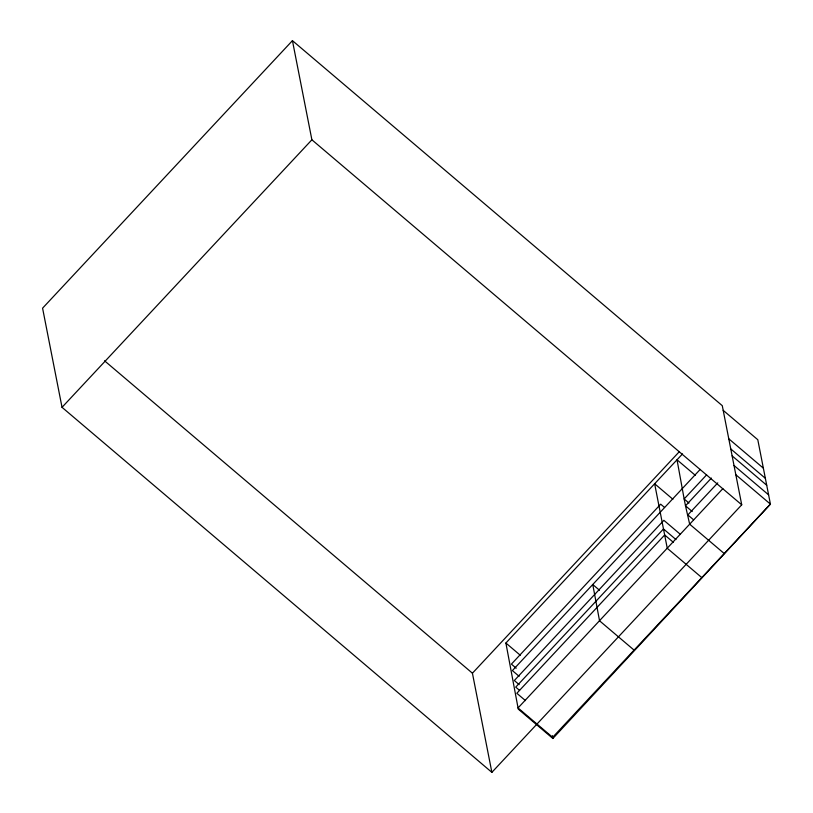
<?xml version="1.0" encoding="UTF-8"?>
<svg xmlns="http://www.w3.org/2000/svg" width="813" height="813" viewBox="0 0 813 813"><rect width="100%" height="100%" fill="white"/><g stroke="black" fill="none" stroke-linecap="round" stroke-linejoin="round"><path stroke-width="1.22" d="M292.436 40.65L42.581 308.178L62.032 407.323L491.875 772.35L741.73 504.822L722.279 405.677L292.436 40.65L311.887 139.795L741.73 504.822M62.032 407.323L311.887 139.795M491.875 772.35L472.424 673.205L679.058 451.957M723.204 410.352L757.787 439.721L770.419 504.121L552.86 738.489L518.277 709.119L505.889 643.022L682.514 453.918M700.196 469.426L512.383 670.593L519.111 676.304M706.599 474.873L684.15 498.958L685.491 505.808L689.668 524.192L724.251 553.562M711.405 478.074L685.491 505.808L692.219 511.519M717.777 482.892L687.849 514.934L693.611 519.822M722.869 488.633L518.044 707.95L552.637 737.32L770.419 504.121L735.836 474.751M728.783 438.796L763.366 468.166M730.775 448.939L765.358 478.308M732.137 455.88L766.72 485.249M734.017 465.493L768.61 494.863M695.288 475.29L677.026 459.792L684.15 498.958L688.957 503.034M672.9 499.263L654.638 483.755L667.26 548.277L701.843 577.647M664.536 507.444L660.695 504.182L511.407 664.13L516.214 668.205M680.196 534.192L663.865 520.33L514.334 680.532L519.141 684.607M675.969 539.547L663.479 528.948L515.727 687.127L519.568 690.4M673.337 542.312L664.688 534.974L516.834 693.276L525.483 700.623M599.496 590.238L592.768 584.527L599.537 620.786L634.13 650.156M505.889 643.022L520.31 655.268M104.542 360.799L472.424 673.205M552.86 738.489L552.383 736.029L552.86 738.489"/></g></svg>
